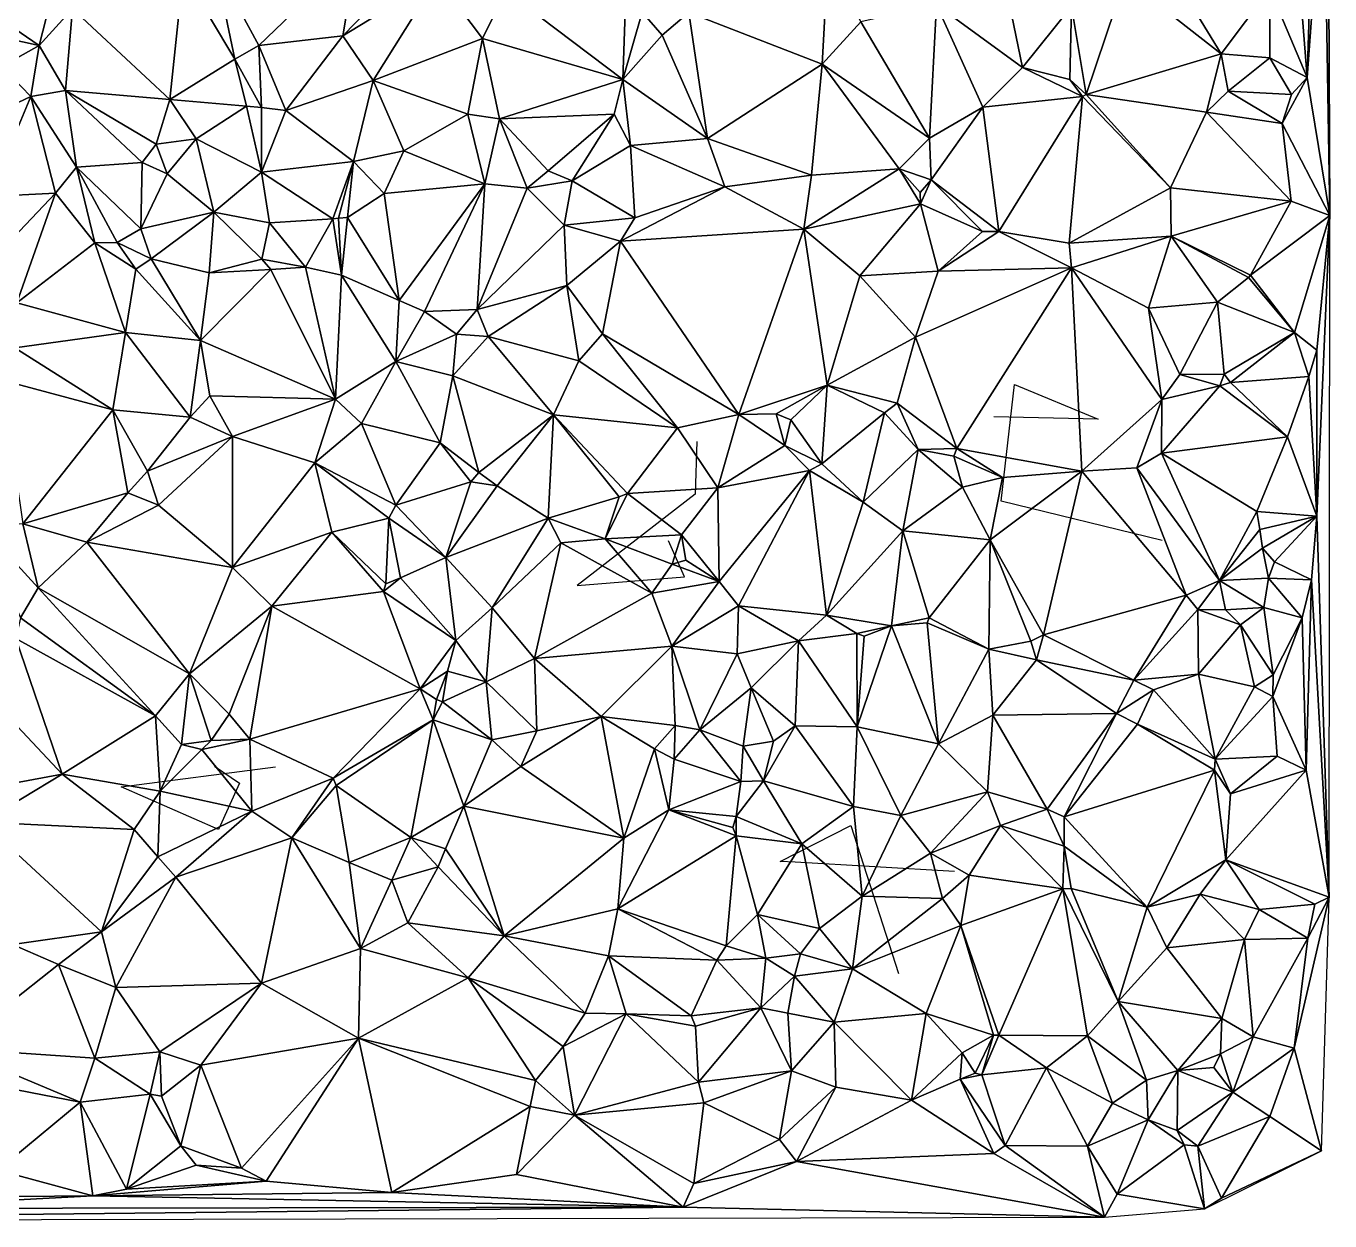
# Model space of a CAD drawing. Header units: metres. Extents: x -15.7 to 15.6, y -15 to 15.
# Drawn here: x 1.34 to 14.99, y -14.99 to -2.48 of the extents above; entities that cross this region are included whole.
import ezdxf

# ---------------------------------------------------------------- set-up
doc = ezdxf.new("R2010")
doc.units = ezdxf.units.M
doc.layers.add('CRACKS', color=1, linetype='Continuous')
doc.layers.add('STREET_MESH', color=7, linetype='Continuous')

msp = doc.modelspace()

# ---------------------------------------------------------------- linework, layer by layer
at = {"layer": 'CRACKS'}
for points in [[(13.235, -7.864, 0.1), (11.548, -7.452, 0.1), (11.687, -6.228, 0.1), (12.565, -6.593, 0.1), (11.472, -6.567, 0.1)], [(8.362, -6.827, 0.1), (8.343, -7.377, 0.1), (7.108, -8.333, 0.1), (8.23, -8.245, 0.1), (8.065, -7.866, 0.1)], [(3.31, -10.226, 0.1), (3.573, -10.404, 0.1), (3.353, -10.889, 0.1), (2.334, -10.442, 0.1), (3.949, -10.233, 0.1)], [(11.058, -11.328, 0.1), (9.391, -11.231, 0.1), (9.234, -11.224, 0.1), (9.974, -10.847, 0.1), (10.474, -12.398, 0.1)]]:
    msp.add_polyline3d(points, dxfattribs=at)
at = {"layer": 'STREET_MESH'}
for points in [[(14.922, 11.616), (14.949, 4.896), (14.991, -4.458)], [(14.949, 4.896), (14.926, -0.623), (14.991, -4.458)], [(14.926, -0.623), (14.753, -3.014), (14.991, -4.458)], [(14.926, -0.623), (14.815, -1.006), (14.753, -3.014)], [(14.815, -1.006), (14.653, -1.774), (14.753, -3.014)], [(4.805, -1.688), (3.317, -1.834), (3.775, -2.679)], [(4.652, -2.578), (4.805, -1.688), (3.775, -2.679)], [(4.805, -1.688), (4.652, -2.578), (5.433, -1.776)], [(9.736, -1.73), (8.277, -2.333), (9.673, -2.873)], [(9.736, -1.73), (9.673, -2.873), (10.078, -2.432)], [(13.851, -2.766), (13.212, -1.719), (12.847, -1.978)], [(14.363, -2.087), (13.212, -1.719), (13.851, -2.766)], [(14.653, -1.774), (14.363, -2.087), (14.753, -3.014)], [(3.522, -2.821), (3.317, -1.834), (2.981, -1.916)], [(3.317, -1.834), (3.522, -2.821), (3.775, -2.679)], [(5.433, -1.776), (4.652, -2.578), (5.641, -1.974)], [(10.87, -2.252), (11.772, -2.91), (11.546, -1.806)], [(11.772, -2.91), (12.286, -2.27), (11.546, -1.806)], [(0.827, -2.238), (1.474, -2.68), (1.666, -1.925)], [(1.474, -2.68), (1.823, -2.294), (1.666, -1.925)], [(1.823, -2.294), (2.842, -3.245), (2.981, -1.916)], [(2.842, -3.245), (3.522, -2.821), (2.981, -1.916)], [(4.652, -2.578), (4.972, -3.046), (5.641, -1.974)], [(4.972, -3.046), (6.115, -2.607), (5.641, -1.974)], [(6.115, -2.607), (6.362, -2.106), (5.641, -1.974)], [(12.286, -2.27), (12.439, -3.192), (12.847, -1.978)], [(12.439, -3.192), (13.851, -2.766), (12.847, -1.978)], [(6.115, -2.607), (7.585, -3.034), (6.362, -2.106)], [(6.362, -2.106), (7.585, -3.034), (7.617, -2.128)], [(7.585, -3.034), (7.787, -2.331), (7.617, -2.128)], [(14.361, -2.809), (14.363, -2.087), (13.851, -2.766)], [(14.363, -2.087), (14.361, -2.809), (14.753, -3.014)], [(0.827, -2.238), (0.74, -2.519), (1.474, -2.68)], [(1.823, -2.294), (1.474, -2.68), (1.751, -3.151)], [(2.842, -3.245), (1.823, -2.294), (1.751, -3.151)], [(10.797, -3.65), (10.87, -2.252), (10.078, -2.432)], [(11.356, -3.324), (10.87, -2.252), (10.797, -3.65)], [(10.87, -2.252), (11.356, -3.324), (11.772, -2.91)], [(12.268, -3.034), (12.286, -2.27), (11.772, -2.91)], [(12.268, -3.034), (12.439, -3.192), (12.286, -2.27)], [(7.787, -2.331), (7.585, -3.034), (7.998, -2.57)], [(8.277, -2.333), (7.787, -2.331), (7.998, -2.57)], [(8.471, -3.654), (8.277, -2.333), (7.998, -2.57)], [(8.277, -2.333), (8.471, -3.654), (9.673, -2.873)], [(9.673, -2.873), (10.797, -3.65), (10.078, -2.432)], [(0.74, -2.519), (1.084, -2.898), (1.474, -2.68)], [(4.652, -2.578), (3.775, -2.679), (4.057, -3.359)], [(4.972, -3.046), (4.652, -2.578), (4.057, -3.359)], [(7.585, -3.034), (8.471, -3.654), (7.998, -2.57)], [(1.084, -2.898), (1.388, -3.214), (1.474, -2.68)], [(1.474, -2.68), (1.388, -3.214), (1.751, -3.151)], [(3.522, -2.821), (3.803, -3.329), (3.775, -2.679)], [(3.775, -2.679), (3.803, -3.329), (4.057, -3.359)], [(5.964, -3.399), (6.115, -2.607), (4.972, -3.046)], [(6.115, -2.607), (5.964, -3.399), (6.294, -3.446)], [(7.585, -3.034), (6.115, -2.607), (6.294, -3.446)], [(3.645, -3.315), (3.522, -2.821), (2.842, -3.245)], [(3.645, -3.315), (3.803, -3.329), (3.522, -2.821)], [(13.851, -2.766), (12.439, -3.192), (13.697, -3.377)], [(13.924, -3.156), (13.851, -2.766), (13.697, -3.377)], [(13.924, -3.156), (14.361, -2.809), (13.851, -2.766)], [(13.924, -3.156), (14.587, -3.193), (14.361, -2.809)], [(14.361, -2.809), (14.587, -3.193), (14.753, -3.014)], [(1.388, -3.214), (1.084, -2.898), (0.704, -3.535)], [(8.471, -3.654), (9.56, -4.036), (9.673, -2.873)], [(9.56, -4.036), (10.48, -3.972), (9.673, -2.873)], [(10.48, -3.972), (10.797, -3.65), (9.673, -2.873)], [(11.772, -2.91), (11.356, -3.324), (12.399, -3.215)], [(12.268, -3.034), (11.772, -2.91), (12.399, -3.215)], [(4.766, -3.895), (4.972, -3.046), (4.057, -3.359)], [(4.972, -3.046), (4.766, -3.895), (5.293, -3.782)], [(5.964, -3.399), (4.972, -3.046), (5.293, -3.782)], [(7.585, -3.034), (6.294, -3.446), (7.494, -3.397)], [(7.665, -3.728), (7.585, -3.034), (7.494, -3.397)], [(7.585, -3.034), (7.665, -3.728), (8.471, -3.654)], [(12.439, -3.192), (12.268, -3.034), (12.399, -3.215)], [(14.753, -3.014), (14.489, -3.495), (14.991, -4.458)], [(14.587, -3.193), (14.489, -3.495), (14.753, -3.014)], [(1.388, -3.214), (0.704, -3.535), (0.947, -4.26)], [(1.646, -4.227), (1.388, -3.214), (0.947, -4.26)], [(1.388, -3.214), (1.865, -3.952), (1.751, -3.151)], [(1.388, -3.214), (1.646, -4.227), (1.865, -3.952)], [(1.865, -3.952), (2.552, -3.904), (1.751, -3.151)], [(2.699, -3.713), (2.842, -3.245), (1.751, -3.151)], [(2.552, -3.904), (2.699, -3.713), (1.751, -3.151)], [(2.699, -3.713), (3.117, -3.657), (2.842, -3.245)], [(3.117, -3.657), (3.645, -3.315), (2.842, -3.245)], [(11.356, -3.324), (11.523, -4.627), (12.399, -3.215)], [(11.523, -4.627), (12.26, -4.749), (12.399, -3.215)], [(12.26, -4.749), (13.32, -4.168), (12.399, -3.215)], [(13.32, -4.168), (12.439, -3.192), (12.399, -3.215)], [(12.439, -3.192), (13.32, -4.168), (13.697, -3.377)], [(14.489, -3.495), (13.924, -3.156), (13.697, -3.377)], [(14.587, -3.193), (13.924, -3.156), (14.489, -3.495)], [(3.801, -4.005), (3.645, -3.315), (3.117, -3.657)], [(3.803, -3.329), (3.645, -3.315), (3.801, -4.005)], [(3.803, -3.329), (3.801, -4.005), (4.057, -3.359)], [(3.801, -4.005), (4.766, -3.895), (4.057, -3.359)], [(6.142, -4.128), (5.964, -3.399), (5.293, -3.782)], [(6.294, -3.446), (5.964, -3.399), (6.142, -4.128)], [(6.294, -3.446), (6.805, -3.99), (7.494, -3.397)], [(6.805, -3.99), (7.056, -4.098), (7.494, -3.397)], [(7.056, -4.098), (7.665, -3.728), (7.494, -3.397)], [(10.814, -4.085), (11.356, -3.324), (10.797, -3.65)], [(11.356, -3.324), (10.814, -4.085), (11.523, -4.627)], [(13.697, -3.377), (13.32, -4.168), (14.585, -4.31)], [(14.489, -3.495), (13.697, -3.377), (14.585, -4.31)], [(6.294, -3.446), (6.142, -4.128), (6.584, -4.172)], [(6.805, -3.99), (6.294, -3.446), (6.584, -4.172)], [(14.489, -3.495), (14.585, -4.31), (14.991, -4.458)], [(3.117, -3.657), (2.699, -3.713), (2.813, -4.022)], [(3.303, -4.424), (3.117, -3.657), (2.813, -4.022)], [(3.801, -4.005), (3.117, -3.657), (3.303, -4.424)], [(8.471, -3.654), (7.665, -3.728), (8.654, -4.158)], [(9.56, -4.036), (8.471, -3.654), (8.654, -4.158)], [(10.48, -3.972), (10.814, -4.085), (10.797, -3.65)], [(2.699, -3.713), (2.552, -3.904), (2.813, -4.022)], [(4.766, -3.895), (5.086, -4.228), (5.293, -3.782)], [(5.086, -4.228), (6.142, -4.128), (5.293, -3.782)], [(7.711, -4.484), (7.665, -3.728), (7.056, -4.098)], [(7.665, -3.728), (7.711, -4.484), (8.654, -4.158)], [(1.646, -4.227), (2.055, -4.745), (1.865, -3.952)], [(2.552, -3.904), (1.865, -3.952), (2.538, -4.6)], [(1.865, -3.952), (2.291, -4.742), (2.538, -4.6)], [(2.055, -4.745), (2.291, -4.742), (1.865, -3.952)], [(2.813, -4.022), (2.552, -3.904), (2.538, -4.6)], [(3.801, -4.005), (4.548, -4.495), (4.766, -3.895)], [(4.548, -4.495), (4.608, -4.486), (4.766, -3.895)], [(4.608, -4.486), (4.702, -4.482), (4.766, -3.895)], [(4.766, -3.895), (4.702, -4.482), (5.086, -4.228)], [(3.303, -4.424), (2.813, -4.022), (2.538, -4.6)], [(3.801, -4.005), (3.303, -4.424), (3.884, -4.535)], [(4.548, -4.495), (3.801, -4.005), (3.884, -4.535)], [(7.056, -4.098), (6.805, -3.99), (6.584, -4.172)], [(9.483, -4.602), (9.56, -4.036), (8.654, -4.158)], [(9.483, -4.602), (10.48, -3.972), (9.56, -4.036)], [(9.483, -4.602), (10.704, -4.338), (10.48, -3.972)], [(10.704, -4.338), (10.701, -4.22), (10.48, -3.972)], [(10.701, -4.22), (10.814, -4.085), (10.48, -3.972)], [(10.814, -4.085), (10.701, -4.22), (10.704, -4.338)], [(11.352, -4.626), (10.814, -4.085), (10.704, -4.338)], [(10.814, -4.085), (11.352, -4.626), (11.523, -4.627)], [(0.824, -5.089), (1.646, -4.227), (0.947, -4.26)], [(0.824, -5.089), (1.24, -5.373), (1.646, -4.227)], [(1.646, -4.227), (1.24, -5.373), (2.055, -4.745)], [(4.702, -4.482), (5.243, -5.348), (5.086, -4.228)], [(5.243, -5.348), (6.142, -4.128), (5.086, -4.228)], [(6.142, -4.128), (5.243, -5.348), (5.509, -5.465)], [(6.06, -5.443), (6.142, -4.128), (5.509, -5.465)], [(6.142, -4.128), (6.06, -5.443), (6.584, -4.172)], [(6.06, -5.443), (6.971, -4.562), (6.584, -4.172)], [(6.971, -4.562), (7.056, -4.098), (6.584, -4.172)], [(6.971, -4.562), (7.711, -4.484), (7.056, -4.098)], [(7.562, -4.73), (9.483, -4.602), (8.654, -4.158)], [(7.711, -4.484), (7.562, -4.73), (8.654, -4.158)], [(13.32, -4.168), (12.26, -4.749), (13.328, -4.675)], [(14.585, -4.31), (13.32, -4.168), (13.328, -4.675)], [(10.704, -4.338), (9.483, -4.602), (10.069, -5.09)], [(10.704, -4.338), (10.069, -5.09), (10.889, -5.041)], [(11.352, -4.626), (10.704, -4.338), (10.889, -5.041)], [(14.159, -5.085), (14.585, -4.31), (13.328, -4.675)], [(14.585, -4.31), (14.159, -5.085), (14.991, -4.458)], [(2.645, -4.913), (3.303, -4.424), (2.538, -4.6)], [(3.303, -4.424), (2.645, -4.913), (3.254, -5.061)], [(3.805, -4.917), (3.303, -4.424), (3.254, -5.061)], [(3.303, -4.424), (3.805, -4.917), (3.884, -4.535)], [(4.264, -5.002), (4.548, -4.495), (3.884, -4.535)], [(4.64, -5.083), (4.548, -4.495), (4.264, -5.002)], [(4.608, -4.486), (4.548, -4.495), (4.64, -5.083)], [(4.702, -4.482), (4.608, -4.486), (4.64, -5.083)], [(5.243, -5.348), (4.702, -4.482), (4.64, -5.083)], [(7.711, -4.484), (6.971, -4.562), (7.562, -4.73)], [(14.159, -5.085), (14.62, -5.686), (14.991, -4.458)], [(14.62, -5.686), (14.853, -5.869), (14.991, -4.458)], [(14.853, -7.607), (14.983, -11.597), (14.991, -4.458)], [(14.853, -5.869), (14.853, -7.607), (14.991, -4.458)], [(2.291, -4.742), (2.645, -4.913), (2.538, -4.6)], [(3.805, -4.917), (4.264, -5.002), (3.884, -4.535)], [(6.971, -4.562), (6.06, -5.443), (6.999, -5.192)], [(6.971, -4.562), (6.999, -5.192), (7.562, -4.73)], [(7.562, -4.73), (8.8, -6.543), (9.483, -4.602)], [(8.8, -6.543), (9.727, -6.235), (9.483, -4.602)], [(9.483, -4.602), (9.727, -6.235), (10.069, -5.09)], [(11.523, -4.627), (11.352, -4.626), (10.889, -5.041)], [(12.284, -5.007), (11.523, -4.627), (10.889, -5.041)], [(11.523, -4.627), (12.284, -5.007), (12.26, -4.749)], [(1.24, -5.373), (2.377, -5.684), (2.055, -4.745)], [(2.291, -4.742), (2.055, -4.745), (2.485, -5.023)], [(2.055, -4.745), (2.377, -5.684), (2.485, -5.023)], [(2.645, -4.913), (2.291, -4.742), (2.485, -5.023)], [(7.562, -4.73), (6.999, -5.192), (7.372, -5.7)], [(8.8, -6.543), (7.562, -4.73), (7.372, -5.7)], [(12.26, -4.749), (12.284, -5.007), (13.328, -4.675)], [(12.284, -5.007), (13.092, -5.431), (13.328, -4.675)], [(13.328, -4.675), (13.092, -5.431), (13.812, -5.368)], [(14.137, -5.11), (13.328, -4.675), (13.812, -5.368)], [(14.137, -5.11), (14.159, -5.085), (13.328, -4.675)], [(3.162, -5.768), (2.645, -4.913), (2.485, -5.023)], [(3.254, -5.061), (2.645, -4.913), (3.162, -5.768)], [(2.377, -5.684), (3.162, -5.768), (2.485, -5.023)], [(3.898, -5.026), (3.254, -5.061), (3.162, -5.768)], [(4.578, -6.382), (3.898, -5.026), (3.162, -5.768)], [(3.898, -5.026), (3.805, -4.917), (3.254, -5.061)], [(3.805, -4.917), (3.898, -5.026), (4.264, -5.002)], [(3.898, -5.026), (4.578, -6.382), (4.264, -5.002)], [(4.578, -6.382), (4.64, -5.083), (4.264, -5.002)], [(10.069, -5.09), (10.649, -5.735), (10.889, -5.041)], [(11.084, -6.9), (12.284, -5.007), (10.649, -5.735)], [(10.649, -5.735), (12.284, -5.007), (10.889, -5.041)], [(12.284, -5.007), (11.084, -6.9), (12.394, -7.138)], [(13.232, -6.388), (12.284, -5.007), (12.394, -7.138)], [(12.284, -5.007), (13.232, -6.388), (13.092, -5.431)], [(4.64, -5.083), (4.578, -6.382), (5.209, -5.989)], [(5.243, -5.348), (4.64, -5.083), (5.209, -5.989)], [(10.069, -5.09), (9.727, -6.235), (10.649, -5.735)], [(14.62, -5.686), (14.137, -5.11), (13.812, -5.368)], [(14.137, -5.11), (14.62, -5.686), (14.159, -5.085)], [(6.06, -5.443), (6.176, -5.728), (6.999, -5.192)], [(6.176, -5.728), (7.126, -5.981), (6.999, -5.192)], [(6.999, -5.192), (7.126, -5.981), (7.372, -5.7)], [(1.24, -5.373), (1.22, -5.846), (2.377, -5.684)], [(5.243, -5.348), (5.209, -5.989), (5.509, -5.465)], [(5.845, -5.703), (6.06, -5.443), (5.509, -5.465)], [(6.06, -5.443), (5.845, -5.703), (6.176, -5.728)], [(13.092, -5.431), (13.419, -6.126), (13.812, -5.368)], [(13.232, -6.388), (13.419, -6.126), (13.092, -5.431)], [(13.419, -6.126), (13.884, -6.122), (13.812, -5.368)], [(13.884, -6.122), (14.62, -5.686), (13.812, -5.368)], [(5.209, -5.989), (5.845, -5.703), (5.509, -5.465)], [(2.377, -5.684), (1.22, -5.846), (2.246, -6.493)], [(3.054, -6.572), (2.377, -5.684), (2.246, -6.493)], [(2.377, -5.684), (3.054, -6.572), (3.162, -5.768)], [(5.807, -6.137), (5.845, -5.703), (5.209, -5.989)], [(6.176, -5.728), (5.845, -5.703), (5.807, -6.137)], [(6.176, -5.728), (5.807, -6.137), (6.859, -6.548)], [(7.126, -5.981), (6.176, -5.728), (6.859, -6.548)], [(7.126, -5.981), (8.16, -6.684), (7.372, -5.7)], [(8.16, -6.684), (8.8, -6.543), (7.372, -5.7)], [(9.727, -6.235), (10.458, -6.425), (10.649, -5.735)], [(10.458, -6.425), (11.084, -6.9), (10.649, -5.735)], [(13.884, -6.122), (13.95, -6.21), (14.62, -5.686)], [(13.95, -6.21), (14.769, -6.144), (14.62, -5.686)], [(14.62, -5.686), (14.769, -6.144), (14.853, -5.869)], [(1.22, -5.846), (1.085, -6.185), (2.246, -6.493)], [(3.054, -6.572), (3.26, -6.349), (3.162, -5.768)], [(3.26, -6.349), (4.578, -6.382), (3.162, -5.768)], [(14.853, -5.869), (14.769, -6.144), (14.853, -7.607)], [(5.209, -5.989), (4.578, -6.382), (4.85, -6.639)], [(5.674, -6.841), (5.209, -5.989), (4.85, -6.639)], [(5.807, -6.137), (5.209, -5.989), (5.674, -6.841)], [(8.16, -6.684), (7.126, -5.981), (6.859, -6.548)], [(6.078, -7.152), (5.807, -6.137), (5.674, -6.841)], [(5.807, -6.137), (6.078, -7.152), (6.859, -6.548)], [(13.419, -6.126), (13.232, -6.388), (13.839, -6.242)], [(13.419, -6.126), (13.839, -6.242), (13.884, -6.122)], [(13.839, -6.242), (13.95, -6.21), (13.884, -6.122)], [(14.769, -6.144), (13.95, -6.21), (14.546, -6.776)], [(14.769, -6.144), (14.546, -6.776), (14.853, -7.607)], [(1.085, -6.185), (1.303, -7.689), (2.246, -6.493)], [(8.8, -6.543), (9.19, -6.535), (9.727, -6.235)], [(9.19, -6.535), (9.346, -6.601), (9.727, -6.235)], [(9.727, -6.235), (9.346, -6.601), (9.669, -7.059)], [(10.325, -6.526), (9.727, -6.235), (9.669, -7.059)], [(10.325, -6.526), (10.458, -6.425), (9.727, -6.235)], [(13.839, -6.242), (13.226, -6.949), (14.546, -6.776)], [(13.839, -6.242), (13.232, -6.388), (13.226, -6.949)], [(13.95, -6.21), (13.839, -6.242), (14.546, -6.776)], [(3.26, -6.349), (3.054, -6.572), (3.499, -6.773)], [(4.578, -6.382), (3.26, -6.349), (3.499, -6.773)], [(4.36, -7.05), (4.578, -6.382), (3.499, -6.773)], [(4.578, -6.382), (4.36, -7.05), (4.85, -6.639)], [(13.232, -6.388), (12.394, -7.138), (12.97, -7.102)], [(13.226, -6.949), (13.232, -6.388), (12.97, -7.102)], [(1.303, -7.689), (2.402, -7.364), (2.246, -6.493)], [(2.607, -7.136), (3.054, -6.572), (2.246, -6.493)], [(2.402, -7.364), (2.607, -7.136), (2.246, -6.493)], [(6.859, -6.548), (6.078, -7.152), (6.269, -7.291)], [(6.804, -7.63), (6.859, -6.548), (6.269, -7.291)], [(6.804, -7.63), (7.549, -7.404), (6.859, -6.548)], [(7.636, -7.371), (8.16, -6.684), (6.859, -6.548)], [(7.549, -7.404), (7.636, -7.371), (6.859, -6.548)], [(8.16, -6.684), (8.58, -7.31), (8.8, -6.543)], [(8.58, -7.31), (9.281, -6.869), (8.8, -6.543)], [(9.281, -6.869), (9.19, -6.535), (8.8, -6.543)], [(9.19, -6.535), (9.281, -6.869), (9.346, -6.601)], [(10.103, -7.46), (10.325, -6.526), (9.669, -7.059)], [(10.325, -6.526), (10.103, -7.46), (10.679, -6.909)], [(10.458, -6.425), (10.325, -6.526), (10.679, -6.909)], [(11.084, -6.9), (10.458, -6.425), (10.679, -6.909)], [(3.054, -6.572), (2.607, -7.136), (3.499, -6.773)], [(4.36, -7.05), (5.208, -7.494), (4.85, -6.639)], [(5.208, -7.494), (5.674, -6.841), (4.85, -6.639)], [(7.636, -7.371), (8.58, -7.31), (8.16, -6.684)], [(9.346, -6.601), (9.281, -6.869), (9.669, -7.059)], [(2.607, -7.136), (2.724, -7.492), (3.499, -6.773)], [(2.724, -7.492), (3.498, -8.145), (3.499, -6.773)], [(3.498, -8.145), (4.36, -7.05), (3.499, -6.773)], [(14.546, -6.776), (13.226, -6.949), (14.226, -7.56)], [(14.546, -6.776), (14.226, -7.56), (14.853, -7.607)], [(5.993, -7.247), (5.674, -6.841), (5.208, -7.494)], [(5.993, -7.247), (6.078, -7.152), (5.674, -6.841)], [(9.281, -6.869), (8.58, -7.31), (9.541, -7.131)], [(9.281, -6.869), (9.541, -7.131), (9.669, -7.059)], [(10.103, -7.46), (10.517, -7.76), (10.679, -6.909)], [(10.517, -7.76), (11.143, -7.304), (10.679, -6.909)], [(11.052, -6.981), (11.084, -6.9), (10.679, -6.909)], [(11.143, -7.304), (11.052, -6.981), (10.679, -6.909)], [(11.084, -6.9), (11.052, -6.981), (11.563, -7.202)], [(12.394, -7.138), (11.084, -6.9), (11.563, -7.202)], [(13.226, -6.949), (12.97, -7.102), (13.834, -8.283)], [(14.226, -7.56), (13.226, -6.949), (13.834, -8.283)], [(4.36, -7.05), (3.498, -8.145), (4.538, -7.776)], [(4.36, -7.05), (5.135, -7.628), (5.208, -7.494)], [(4.36, -7.05), (4.538, -7.776), (5.135, -7.628)], [(9.541, -7.131), (10.103, -7.46), (9.669, -7.059)], [(11.052, -6.981), (11.143, -7.304), (11.563, -7.202)], [(2.402, -7.364), (2.724, -7.492), (2.607, -7.136)], [(6.078, -7.152), (5.993, -7.247), (6.269, -7.291)], [(9.541, -7.131), (8.58, -7.31), (8.595, -8.291)], [(8.797, -8.546), (9.541, -7.131), (8.595, -8.291)], [(8.797, -8.546), (9.717, -8.644), (9.541, -7.131)], [(9.717, -8.644), (10.103, -7.46), (9.541, -7.131)], [(11.143, -7.304), (11.431, -7.855), (11.563, -7.202)], [(12.394, -7.138), (11.431, -7.855), (11.991, -8.852)], [(11.431, -7.855), (12.394, -7.138), (11.563, -7.202)], [(12.394, -7.138), (11.991, -8.852), (13.485, -8.435)], [(12.97, -7.102), (12.394, -7.138), (13.485, -8.435)], [(13.834, -8.283), (12.97, -7.102), (13.485, -8.435)], [(2.402, -7.364), (1.303, -7.689), (1.972, -7.882)], [(2.724, -7.492), (2.402, -7.364), (1.972, -7.882)], [(5.731, -8.042), (5.993, -7.247), (5.208, -7.494)], [(5.993, -7.247), (5.731, -8.042), (6.269, -7.291)], [(5.731, -8.042), (6.804, -7.63), (6.269, -7.291)], [(8.199, -7.805), (7.636, -7.371), (7.402, -7.847)], [(7.636, -7.371), (7.549, -7.404), (7.402, -7.847)], [(7.636, -7.371), (8.199, -7.805), (8.58, -7.31)], [(8.58, -7.31), (8.199, -7.805), (8.595, -8.291)], [(11.143, -7.304), (10.517, -7.76), (11.431, -7.855)], [(2.724, -7.492), (1.972, -7.882), (3.498, -8.145)], [(5.135, -7.628), (5.731, -8.042), (5.208, -7.494)], [(7.549, -7.404), (6.804, -7.63), (7.402, -7.847)], [(9.717, -8.644), (10.517, -7.76), (10.103, -7.46)], [(4.538, -7.776), (5.105, -8.317), (5.135, -7.628)], [(5.135, -7.628), (5.105, -8.317), (5.258, -8.254)], [(5.731, -8.042), (5.135, -7.628), (5.258, -8.254)], [(5.731, -8.042), (6.219, -8.568), (6.804, -7.63)], [(6.804, -7.63), (6.219, -8.568), (6.938, -7.886)], [(6.804, -7.63), (6.938, -7.886), (7.402, -7.847)], [(14.258, -7.748), (14.226, -7.56), (13.834, -8.283)], [(14.226, -7.56), (14.258, -7.748), (14.853, -7.607)], [(14.258, -7.748), (14.286, -7.942), (14.853, -7.607)], [(14.286, -7.942), (14.409, -8.087), (14.853, -7.607)], [(14.409, -8.087), (14.797, -8.276), (14.853, -7.607)], [(14.797, -8.276), (14.983, -11.597), (14.853, -7.607)], [(1.462, -8.357), (1.303, -7.689), (0.882, -7.727)], [(1.277, -8.672), (1.462, -8.357), (0.882, -7.727)], [(1.303, -7.689), (1.462, -8.357), (1.972, -7.882)], [(4.538, -7.776), (3.498, -8.145), (3.91, -8.551)], [(5.079, -8.396), (4.538, -7.776), (3.91, -8.551)], [(5.079, -8.396), (5.105, -8.317), (4.538, -7.776)], [(10.517, -7.76), (9.717, -8.644), (10.401, -8.755)], [(10.794, -8.674), (10.517, -7.76), (10.401, -8.755)], [(10.517, -7.76), (10.794, -8.674), (11.431, -7.855)], [(14.258, -7.748), (13.834, -8.283), (14.286, -7.942)], [(1.462, -8.357), (3.048, -9.259), (1.972, -7.882)], [(1.972, -7.882), (3.048, -9.259), (3.498, -8.145)], [(6.219, -8.568), (6.661, -9.099), (6.938, -7.886)], [(6.661, -9.099), (7.888, -8.414), (6.938, -7.886)], [(6.938, -7.886), (7.888, -8.414), (7.402, -7.847)], [(8.101, -8.112), (8.199, -7.805), (7.402, -7.847)], [(7.888, -8.414), (8.101, -8.112), (7.402, -7.847)], [(8.101, -8.112), (8.247, -8.068), (8.199, -7.805)], [(8.199, -7.805), (8.247, -8.068), (8.595, -8.291)], [(11.431, -7.855), (10.794, -8.674), (11.417, -9.002)], [(11.431, -7.855), (11.417, -9.002), (11.857, -8.918)], [(11.991, -8.852), (11.431, -7.855), (11.857, -8.918)], [(5.836, -8.909), (5.731, -8.042), (5.258, -8.254)], [(5.836, -8.909), (6.219, -8.568), (5.731, -8.042)], [(13.834, -8.283), (14.346, -8.256), (14.286, -7.942)], [(14.346, -8.256), (14.409, -8.087), (14.286, -7.942)], [(3.498, -8.145), (3.048, -9.259), (3.91, -8.551)], [(8.101, -8.112), (7.888, -8.414), (8.595, -8.291)], [(8.247, -8.068), (8.101, -8.112), (8.595, -8.291)], [(14.409, -8.087), (14.346, -8.256), (14.797, -8.276)], [(5.105, -8.317), (5.079, -8.396), (5.258, -8.254)], [(5.079, -8.396), (5.836, -8.909), (5.258, -8.254)], [(7.888, -8.414), (8.1, -8.969), (8.595, -8.291)], [(8.1, -8.969), (8.797, -8.546), (8.595, -8.291)], [(13.609, -8.585), (13.834, -8.283), (13.485, -8.435)], [(13.609, -8.585), (13.898, -8.588), (13.834, -8.283)], [(14.298, -8.564), (14.346, -8.256), (13.834, -8.283)], [(13.898, -8.588), (14.298, -8.564), (13.834, -8.283)], [(14.346, -8.256), (14.298, -8.564), (14.701, -8.674)], [(14.797, -8.276), (14.346, -8.256), (14.701, -8.674)], [(14.743, -10.267), (14.797, -8.276), (14.701, -8.674)], [(14.797, -8.276), (14.743, -10.267), (14.983, -11.597)], [(1.462, -8.357), (1.277, -8.672), (2.691, -9.698)], [(3.048, -9.259), (1.462, -8.357), (2.691, -9.698)], [(5.462, -9.418), (5.079, -8.396), (3.91, -8.551)], [(5.836, -8.909), (5.079, -8.396), (5.462, -9.418)], [(7.888, -8.414), (6.661, -9.099), (8.1, -8.969)], [(11.991, -8.852), (12.936, -9.324), (13.485, -8.435)], [(12.936, -9.324), (13.609, -8.585), (13.485, -8.435)], [(3.048, -9.259), (3.464, -9.682), (3.91, -8.551)], [(3.464, -9.682), (3.678, -9.942), (3.91, -8.551)], [(3.678, -9.942), (5.462, -9.418), (3.91, -8.551)], [(6.219, -8.568), (5.836, -8.909), (6.156, -9.343)], [(6.661, -9.099), (6.219, -8.568), (6.156, -9.343)], [(8.784, -9.049), (8.797, -8.546), (8.1, -8.969)], [(8.797, -8.546), (8.784, -9.049), (9.427, -8.913)], [(9.717, -8.644), (8.797, -8.546), (9.427, -8.913)], [(13.609, -8.585), (12.936, -9.324), (13.615, -9.264)], [(14.054, -8.747), (13.609, -8.585), (13.615, -9.264)], [(13.898, -8.588), (13.609, -8.585), (14.054, -8.747)], [(14.298, -8.564), (13.898, -8.588), (14.054, -8.747)], [(14.298, -8.564), (14.054, -8.747), (14.395, -9.269)], [(14.298, -8.564), (14.395, -9.269), (14.701, -8.674)], [(1.277, -8.672), (1.228, -8.89), (2.691, -9.698)], [(10.038, -8.836), (9.717, -8.644), (9.427, -8.913)], [(9.717, -8.644), (10.038, -8.836), (10.401, -8.755)], [(10.774, -8.725), (10.794, -8.674), (10.401, -8.755)], [(10.892, -9.994), (10.774, -8.725), (10.401, -8.755)], [(10.794, -8.674), (10.774, -8.725), (11.417, -9.002)], [(10.774, -8.725), (10.892, -9.994), (11.417, -9.002)], [(14.391, -9.495), (14.743, -10.267), (14.701, -8.674)], [(14.395, -9.269), (14.391, -9.495), (14.701, -8.674)], [(10.04, -9.816), (10.038, -8.836), (9.427, -8.913)], [(10.038, -8.836), (10.114, -8.865), (10.401, -8.755)], [(10.114, -8.865), (10.038, -8.836), (10.04, -9.816)], [(10.04, -9.816), (10.892, -9.994), (10.401, -8.755)], [(10.114, -8.865), (10.04, -9.816), (10.401, -8.755)], [(11.918, -9.114), (11.991, -8.852), (11.857, -8.918)], [(11.918, -9.114), (12.936, -9.324), (11.991, -8.852)], [(14.199, -9.394), (14.054, -8.747), (13.615, -9.264)], [(14.054, -8.747), (14.199, -9.394), (14.395, -9.269)], [(1.228, -8.89), (0.565, -9.088), (1.713, -10.309)], [(1.228, -8.89), (1.713, -10.309), (2.691, -9.698)], [(5.749, -9.23), (5.836, -8.909), (5.462, -9.418)], [(5.836, -8.909), (5.749, -9.23), (6.156, -9.343)], [(6.661, -9.099), (7.36, -9.706), (8.1, -8.969)], [(8.1, -8.969), (7.36, -9.706), (8.134, -9.801)], [(8.393, -9.844), (8.1, -8.969), (8.134, -9.801)], [(8.393, -9.844), (8.784, -9.049), (8.1, -8.969)], [(8.784, -9.049), (8.928, -9.405), (9.427, -8.913)], [(8.928, -9.405), (9.391, -9.804), (9.427, -8.913)], [(9.391, -9.804), (10.04, -9.816), (9.427, -8.913)], [(11.417, -9.002), (10.892, -9.994), (11.46, -9.693)], [(11.417, -9.002), (11.918, -9.114), (11.857, -8.918)], [(11.918, -9.114), (11.417, -9.002), (11.46, -9.693)], [(1.713, -10.309), (0.565, -9.088), (0.753, -10.489)], [(6.661, -9.099), (6.156, -9.343), (6.685, -9.857)], [(7.36, -9.706), (6.661, -9.099), (6.685, -9.857)], [(8.784, -9.049), (8.393, -9.844), (8.928, -9.405)], [(12.755, -9.673), (11.918, -9.114), (11.46, -9.693)], [(11.918, -9.114), (12.755, -9.673), (12.936, -9.324)], [(2.963, -9.999), (3.048, -9.259), (2.691, -9.698)], [(2.963, -9.999), (3.276, -9.958), (3.048, -9.259)], [(3.048, -9.259), (3.276, -9.958), (3.464, -9.682)], [(5.633, -9.529), (5.749, -9.23), (5.462, -9.418)], [(5.633, -9.529), (5.696, -9.551), (5.749, -9.23)], [(5.749, -9.23), (5.696, -9.551), (6.156, -9.343)], [(12.936, -9.324), (13.142, -9.426), (13.615, -9.264)], [(13.142, -9.426), (13.79, -10.152), (13.615, -9.264)], [(13.79, -10.152), (14.199, -9.394), (13.615, -9.264)], [(14.395, -9.269), (14.199, -9.394), (14.391, -9.495)], [(3.678, -9.942), (4.551, -10.353), (5.462, -9.418)], [(4.551, -10.353), (5.6, -9.74), (5.462, -9.418)], [(5.6, -9.74), (5.633, -9.529), (5.462, -9.418)], [(5.696, -9.551), (6.215, -9.951), (6.156, -9.343)], [(6.156, -9.343), (6.215, -9.951), (6.685, -9.857)], [(8.393, -9.844), (8.846, -10.018), (8.928, -9.405)], [(8.846, -10.018), (9.162, -9.963), (8.928, -9.405)], [(9.162, -9.963), (9.391, -9.804), (8.928, -9.405)], [(12.755, -9.673), (13.142, -9.426), (12.936, -9.324)], [(14.199, -9.394), (13.79, -10.152), (14.391, -9.495)], [(5.696, -9.551), (5.633, -9.529), (5.6, -9.74)], [(5.696, -9.551), (5.6, -9.74), (6.215, -9.951)], [(13.142, -9.426), (12.755, -9.673), (12.974, -9.785)], [(13.142, -9.426), (12.974, -9.785), (13.79, -10.152)], [(13.79, -10.152), (14.438, -10.121), (14.391, -9.495)], [(14.438, -10.121), (14.743, -10.267), (14.391, -9.495)], [(3.276, -9.958), (3.678, -9.942), (3.464, -9.682)], [(10.892, -9.994), (11.403, -10.494), (11.46, -9.693)], [(11.46, -9.693), (11.403, -10.494), (12.028, -10.677)], [(12.755, -9.673), (11.46, -9.693), (12.028, -10.677)], [(12.209, -10.757), (12.755, -9.673), (12.028, -10.677)], [(12.974, -9.785), (12.755, -9.673), (12.209, -10.757)], [(1.713, -10.309), (2.739, -10.488), (2.691, -9.698)], [(2.739, -10.488), (2.963, -9.999), (2.691, -9.698)], [(4.584, -10.43), (5.6, -9.74), (4.551, -10.353)], [(5.6, -9.74), (4.584, -10.43), (5.365, -10.972)], [(5.921, -10.645), (5.6, -9.74), (5.365, -10.972)], [(6.215, -9.951), (5.6, -9.74), (5.921, -10.645)], [(6.517, -10.23), (7.36, -9.706), (6.685, -9.857)], [(7.596, -10.98), (7.36, -9.706), (6.517, -10.23)], [(7.916, -10.044), (7.36, -9.706), (7.596, -10.98)], [(7.36, -9.706), (7.916, -10.044), (8.134, -9.801)], [(7.916, -10.044), (8.125, -10.154), (8.134, -9.801)], [(8.125, -10.154), (8.393, -9.844), (8.134, -9.801)], [(9.391, -9.804), (9.162, -9.963), (9.059, -10.381)], [(10.003, -10.648), (9.391, -9.804), (9.059, -10.381)], [(9.391, -9.804), (10.003, -10.648), (10.04, -9.816)], [(10.003, -10.648), (10.496, -10.744), (10.04, -9.816)], [(10.496, -10.744), (10.892, -9.994), (10.04, -9.816)], [(12.974, -9.785), (12.209, -10.757), (13.783, -10.269)], [(13.79, -10.152), (12.974, -9.785), (13.783, -10.269)], [(3.276, -9.958), (2.963, -9.999), (3.176, -10.052)], [(3.678, -9.942), (3.176, -10.052), (3.701, -10.699)], [(3.276, -9.958), (3.176, -10.052), (3.678, -9.942)], [(4.551, -10.353), (3.678, -9.942), (3.701, -10.699)], [(6.215, -9.951), (5.921, -10.645), (6.517, -10.23)], [(6.215, -9.951), (6.517, -10.23), (6.685, -9.857)], [(8.393, -9.844), (8.125, -10.154), (8.822, -10.386)], [(8.846, -10.018), (8.393, -9.844), (8.822, -10.386)], [(9.162, -9.963), (8.846, -10.018), (9.059, -10.381)], [(3.176, -10.052), (2.963, -9.999), (2.739, -10.488)], [(3.176, -10.052), (2.739, -10.488), (3.701, -10.699)], [(8.067, -10.684), (7.916, -10.044), (7.596, -10.98)], [(7.916, -10.044), (8.067, -10.684), (8.125, -10.154)], [(8.846, -10.018), (8.822, -10.386), (9.059, -10.381)], [(10.892, -9.994), (10.496, -10.744), (11.403, -10.494)], [(5.921, -10.645), (7.596, -10.98), (6.517, -10.23)], [(8.125, -10.154), (8.067, -10.684), (8.822, -10.386)], [(13.948, -10.517), (13.79, -10.152), (13.783, -10.269)], [(13.948, -10.517), (14.438, -10.121), (13.79, -10.152)], [(14.438, -10.121), (13.948, -10.517), (14.743, -10.267)], [(0.879, -10.813), (1.713, -10.309), (0.753, -10.489)], [(1.713, -10.309), (0.879, -10.813), (2.468, -10.889)], [(2.739, -10.488), (1.713, -10.309), (2.468, -10.889)], [(4.551, -10.353), (3.701, -10.699), (4.12, -10.975)], [(4.584, -10.43), (4.551, -10.353), (4.12, -10.975)], [(12.209, -10.757), (13.075, -11.704), (13.783, -10.269)], [(13.075, -11.704), (13.901, -11.206), (13.783, -10.269)], [(13.901, -11.206), (13.948, -10.517), (13.783, -10.269)], [(14.743, -10.267), (13.901, -11.206), (14.983, -11.597)], [(14.743, -10.267), (13.948, -10.517), (13.901, -11.206)], [(2.717, -11.175), (2.739, -10.488), (2.468, -10.889)], [(2.739, -10.488), (2.717, -11.175), (3.701, -10.699)], [(4.584, -10.43), (4.12, -10.975), (4.719, -11.235)], [(5.365, -10.972), (4.584, -10.43), (4.719, -11.235)], [(8.822, -10.386), (8.067, -10.684), (8.772, -10.752)], [(8.822, -10.386), (8.772, -10.752), (9.059, -10.381)], [(8.772, -10.752), (9.46, -11.041), (9.059, -10.381)], [(9.46, -11.041), (10.003, -10.648), (9.059, -10.381)], [(11.403, -10.494), (10.496, -10.744), (10.806, -11.139)], [(11.54, -10.847), (11.403, -10.494), (10.806, -11.139)], [(11.403, -10.494), (11.54, -10.847), (12.028, -10.677)], [(5.921, -10.645), (5.365, -10.972), (5.729, -11.092)], [(6.344, -12.004), (5.921, -10.645), (5.729, -11.092)], [(5.921, -10.645), (6.344, -12.004), (7.596, -10.98)], [(10.003, -10.648), (9.46, -11.041), (10.093, -11.588)], [(10.003, -10.648), (10.093, -11.588), (10.496, -10.744)], [(2.717, -11.175), (2.906, -11.388), (3.701, -10.699)], [(3.701, -10.699), (2.906, -11.388), (4.12, -10.975)], [(8.067, -10.684), (7.596, -10.98), (7.532, -11.72)], [(8.771, -10.956), (8.067, -10.684), (7.532, -11.72)], [(8.067, -10.684), (8.737, -10.868), (8.772, -10.752)], [(8.737, -10.868), (8.067, -10.684), (8.771, -10.956)], [(8.737, -10.868), (8.771, -10.956), (8.772, -10.752)], [(8.771, -10.956), (9.46, -11.041), (8.772, -10.752)], [(10.496, -10.744), (10.093, -11.588), (10.806, -11.139)], [(11.54, -10.847), (12.206, -11.065), (12.028, -10.677)], [(12.206, -11.065), (12.209, -10.757), (12.028, -10.677)], [(13.075, -11.704), (12.209, -10.757), (12.206, -11.065)], [(2.468, -10.889), (0.879, -10.813), (2.125, -11.962)], [(0.879, -10.813), (1.196, -12.094), (2.125, -11.962)], [(2.717, -11.175), (2.468, -10.889), (2.125, -11.962)], [(11.213, -11.368), (11.54, -10.847), (10.806, -11.139)], [(11.213, -11.368), (12.195, -11.512), (11.54, -10.847)], [(11.54, -10.847), (12.195, -11.512), (12.206, -11.065)], [(4.12, -10.975), (2.906, -11.388), (3.801, -12.497)], [(4.839, -12.134), (4.12, -10.975), (3.801, -12.497)], [(4.12, -10.975), (4.839, -12.134), (4.719, -11.235)], [(5.167, -11.419), (5.365, -10.972), (4.719, -11.235)], [(5.365, -10.972), (5.167, -11.419), (5.651, -11.282)], [(5.365, -10.972), (5.651, -11.282), (5.729, -11.092)], [(7.596, -10.98), (6.344, -12.004), (7.532, -11.72)], [(8.668, -12.107), (8.771, -10.956), (7.532, -11.72)], [(8.771, -10.956), (8.668, -12.107), (8.996, -11.78)], [(9.46, -11.041), (8.771, -10.956), (8.996, -11.78)], [(9.645, -11.926), (9.46, -11.041), (8.996, -11.78)], [(9.46, -11.041), (9.645, -11.926), (10.093, -11.588)], [(2.906, -11.388), (2.717, -11.175), (2.125, -11.962)], [(5.651, -11.282), (6.344, -12.004), (5.729, -11.092)], [(10.093, -11.588), (10.934, -11.612), (10.806, -11.139)], [(10.934, -11.612), (11.213, -11.368), (10.806, -11.139)], [(12.195, -11.512), (12.282, -11.508), (12.206, -11.065)], [(12.282, -11.508), (13.075, -11.704), (12.206, -11.065)], [(4.839, -12.134), (5.167, -11.419), (4.719, -11.235)], [(5.651, -11.282), (5.167, -11.419), (5.335, -11.868)], [(6.344, -12.004), (5.651, -11.282), (5.335, -11.868)], [(13.075, -11.704), (13.63, -11.566), (13.901, -11.206)], [(13.63, -11.566), (14.249, -11.727), (13.901, -11.206)], [(14.983, -11.597), (13.901, -11.206), (14.833, -11.67)], [(13.901, -11.206), (14.249, -11.727), (14.833, -11.67)], [(2.275, -12.543), (2.906, -11.388), (2.125, -11.962)], [(2.906, -11.388), (2.275, -12.543), (3.801, -12.497)], [(5.167, -11.419), (4.839, -12.134), (5.335, -11.868)], [(11.213, -11.368), (10.934, -11.612), (11.127, -11.896)], [(12.195, -11.512), (11.213, -11.368), (11.127, -11.896)], [(10.093, -11.588), (9.645, -11.926), (9.991, -12.35)], [(10.093, -11.588), (9.991, -12.35), (10.934, -11.612)], [(11.523, -13.045), (12.195, -11.512), (11.127, -11.896)], [(11.523, -13.045), (12.452, -13.05), (12.195, -11.512)], [(12.282, -11.508), (12.195, -11.512), (12.773, -12.69)], [(12.195, -11.512), (12.452, -13.05), (12.773, -12.69)], [(12.282, -11.508), (12.773, -12.69), (13.075, -11.704)], [(13.63, -11.566), (13.075, -11.704), (13.282, -12.128)], [(14.095, -12.043), (13.63, -11.566), (13.282, -12.128)], [(14.249, -11.727), (13.63, -11.566), (14.095, -12.043)], [(14.983, -11.597), (14.617, -13.18), (14.901, -14.253)], [(14.76, -12.027), (14.617, -13.18), (14.983, -11.597)], [(14.76, -12.027), (14.983, -11.597), (14.833, -11.67)], [(6.344, -12.004), (7.435, -12.214), (7.532, -11.72)], [(7.435, -12.214), (8.57, -12.258), (7.532, -11.72)], [(8.57, -12.258), (8.668, -12.107), (7.532, -11.72)], [(10.934, -11.612), (9.991, -12.35), (11.127, -11.896)], [(13.075, -11.704), (12.773, -12.69), (13.282, -12.128)], [(14.249, -11.727), (14.095, -12.043), (14.76, -12.027)], [(14.249, -11.727), (14.76, -12.027), (14.833, -11.67)], [(4.839, -12.134), (5.965, -12.442), (5.335, -11.868)], [(5.965, -12.442), (6.344, -12.004), (5.335, -11.868)], [(8.668, -12.107), (9.083, -12.237), (8.996, -11.78)], [(9.446, -12.192), (9.645, -11.926), (8.996, -11.78)], [(9.083, -12.237), (9.446, -12.192), (8.996, -11.78)], [(1.196, -12.094), (1.676, -12.304), (2.125, -11.962)], [(1.676, -12.304), (2.275, -12.543), (2.125, -11.962)], [(7.19, -12.812), (6.344, -12.004), (5.965, -12.442)], [(7.19, -12.812), (7.435, -12.214), (6.344, -12.004)], [(9.645, -11.926), (9.446, -12.192), (9.991, -12.35)], [(9.991, -12.35), (10.761, -12.818), (11.127, -11.896)], [(10.761, -12.818), (11.467, -13.045), (11.127, -11.896)], [(11.467, -13.045), (11.523, -13.045), (11.127, -11.896)], [(1.196, -12.094), (0.563, -13.184), (1.676, -12.304)], [(4.817, -13.073), (4.839, -12.134), (3.801, -12.497)], [(5.965, -12.442), (4.839, -12.134), (4.817, -13.073)], [(9.083, -12.237), (8.668, -12.107), (8.57, -12.258)], [(12.773, -12.69), (13.858, -12.87), (13.282, -12.128)], [(13.858, -12.87), (14.095, -12.043), (13.282, -12.128)], [(14.095, -12.043), (13.858, -12.87), (14.186, -13.061)], [(14.76, -12.027), (14.095, -12.043), (14.186, -13.061)], [(14.617, -13.18), (14.76, -12.027), (14.186, -13.061)], [(7.435, -12.214), (7.19, -12.812), (7.619, -12.821)], [(8.3, -12.842), (7.435, -12.214), (7.619, -12.821)], [(8.57, -12.258), (7.435, -12.214), (8.3, -12.842)], [(9.031, -12.757), (8.57, -12.258), (8.3, -12.842)], [(9.083, -12.237), (8.57, -12.258), (9.031, -12.757)], [(9.383, -12.425), (9.083, -12.237), (9.031, -12.757)], [(9.083, -12.237), (9.383, -12.425), (9.446, -12.192)], [(9.446, -12.192), (9.383, -12.425), (9.991, -12.35)], [(1.676, -12.304), (0.563, -13.184), (2.056, -13.284)], [(2.275, -12.543), (1.676, -12.304), (2.056, -13.284)], [(9.383, -12.425), (9.031, -12.757), (9.314, -12.813)], [(9.383, -12.425), (9.314, -12.813), (9.798, -12.908)], [(9.991, -12.35), (9.383, -12.425), (9.798, -12.908)], [(10.761, -12.818), (9.991, -12.35), (9.798, -12.908)], [(2.738, -13.217), (2.275, -12.543), (2.056, -13.284)], [(2.275, -12.543), (2.738, -13.217), (3.801, -12.497)], [(2.738, -13.217), (3.167, -13.359), (3.801, -12.497)], [(3.167, -13.359), (4.817, -13.073), (3.801, -12.497)], [(6.671, -13.518), (5.965, -12.442), (4.817, -13.073)], [(6.96, -13.162), (5.965, -12.442), (6.671, -13.518)], [(6.96, -13.162), (7.19, -12.812), (5.965, -12.442)], [(12.452, -13.05), (13.071, -13.513), (12.773, -12.69)], [(13.397, -13.413), (13.858, -12.87), (12.773, -12.69)], [(13.071, -13.513), (13.397, -13.413), (12.773, -12.69)], [(7.19, -12.812), (6.96, -13.162), (7.619, -12.821)], [(6.96, -13.162), (7.078, -13.88), (7.619, -12.821)], [(7.078, -13.88), (8.377, -13.537), (7.619, -12.821)], [(8.3, -12.842), (7.619, -12.821), (8.348, -12.95)], [(7.619, -12.821), (8.377, -13.537), (8.348, -12.95)], [(9.031, -12.757), (8.3, -12.842), (8.348, -12.95)], [(8.377, -13.537), (9.031, -12.757), (8.348, -12.95)], [(8.377, -13.537), (9.352, -13.416), (9.031, -12.757)], [(9.031, -12.757), (9.352, -13.416), (9.314, -12.813)], [(9.314, -12.813), (9.352, -13.416), (9.798, -12.908)], [(10.761, -12.818), (9.798, -12.908), (10.61, -13.723)], [(11.138, -13.229), (10.761, -12.818), (10.61, -13.723)], [(11.467, -13.045), (10.761, -12.818), (11.138, -13.229)], [(9.352, -13.416), (9.815, -13.589), (9.798, -12.908)], [(9.798, -12.908), (9.815, -13.589), (10.61, -13.723)], [(13.858, -12.87), (13.397, -13.413), (13.843, -13.238)], [(13.858, -12.87), (13.843, -13.238), (14.186, -13.061)], [(4.817, -13.073), (3.167, -13.359), (3.594, -14.437)], [(3.85, -14.573), (4.817, -13.073), (3.594, -14.437)], [(4.817, -13.073), (3.85, -14.573), (5.166, -14.692)], [(6.615, -13.79), (4.817, -13.073), (5.166, -14.692)], [(6.615, -13.79), (6.671, -13.518), (4.817, -13.073)], [(11.276, -13.441), (11.467, -13.045), (11.138, -13.229)], [(11.467, -13.045), (11.276, -13.441), (11.347, -13.46)], [(12.021, -13.386), (11.523, -13.045), (11.347, -13.46)], [(11.523, -13.045), (11.467, -13.045), (11.347, -13.46)], [(12.452, -13.05), (11.523, -13.045), (12.021, -13.386)], [(12.715, -13.755), (12.452, -13.05), (12.021, -13.386)], [(12.452, -13.05), (12.715, -13.755), (13.071, -13.513)], [(13.843, -13.238), (13.973, -13.639), (14.186, -13.061)], [(13.973, -13.639), (14.617, -13.18), (14.186, -13.061)], [(0.563, -13.184), (1.902, -13.746), (2.056, -13.284)], [(0.563, -13.184), (0.573, -13.488), (1.902, -13.746)], [(2.636, -13.662), (2.738, -13.217), (2.056, -13.284)], [(2.755, -13.683), (2.738, -13.217), (2.636, -13.662)], [(2.755, -13.683), (3.167, -13.359), (2.738, -13.217)], [(7.078, -13.88), (6.96, -13.162), (6.671, -13.518)], [(11.12, -13.504), (11.138, -13.229), (10.61, -13.723)], [(11.12, -13.504), (11.276, -13.441), (11.138, -13.229)], [(13.397, -13.413), (13.775, -13.381), (13.843, -13.238)], [(13.775, -13.381), (13.973, -13.639), (13.843, -13.238)], [(13.973, -13.639), (14.362, -13.894), (14.617, -13.18)], [(14.617, -13.18), (14.362, -13.894), (14.901, -14.253)], [(1.902, -13.746), (2.636, -13.662), (2.056, -13.284)], [(3.167, -13.359), (2.755, -13.683), (2.956, -14.203)], [(3.167, -13.359), (2.956, -14.203), (3.594, -14.437)], [(1.902, -13.746), (0.573, -13.488), (1.04, -14.457)], [(9.352, -13.416), (8.377, -13.537), (8.433, -13.752)], [(9.227, -14.136), (9.352, -13.416), (8.433, -13.752)], [(9.352, -13.416), (9.227, -14.136), (9.815, -13.589)], [(11.47, -14.283), (11.12, -13.504), (10.61, -13.723)], [(11.276, -13.441), (11.12, -13.504), (11.347, -13.46)], [(11.12, -13.504), (11.588, -14.198), (11.347, -13.46)], [(11.588, -14.198), (11.12, -13.504), (11.47, -14.283)], [(11.588, -14.198), (12.021, -13.386), (11.347, -13.46)], [(11.588, -14.198), (12.452, -14.207), (12.021, -13.386)], [(12.452, -14.207), (12.715, -13.755), (12.021, -13.386)], [(13.071, -13.513), (12.715, -13.755), (13.087, -13.93)], [(13.397, -13.413), (13.071, -13.513), (13.087, -13.93)], [(13.39, -14.043), (13.397, -13.413), (13.087, -13.93)], [(13.39, -14.043), (13.973, -13.639), (13.397, -13.413)], [(13.973, -13.639), (13.775, -13.381), (13.397, -13.413)], [(6.615, -13.79), (7.078, -13.88), (6.671, -13.518)], [(8.377, -13.537), (7.078, -13.88), (8.433, -13.752)], [(9.815, -13.589), (9.227, -14.136), (9.406, -14.368)], [(10.61, -13.723), (9.815, -13.589), (9.406, -14.368)], [(13.973, -13.639), (13.39, -14.043), (13.607, -14.206)], [(14.362, -13.894), (13.973, -13.639), (13.607, -14.206)], [(1.902, -13.746), (1.04, -14.457), (2.036, -14.727)], [(1.902, -13.746), (2.389, -14.656), (2.636, -13.662)], [(2.389, -14.656), (1.902, -13.746), (2.036, -14.727)], [(2.636, -13.662), (2.389, -14.656), (2.956, -14.203)], [(2.755, -13.683), (2.636, -13.662), (2.956, -14.203)], [(6.473, -14.504), (6.615, -13.79), (5.166, -14.692)], [(6.473, -14.504), (7.078, -13.88), (6.615, -13.79)], [(7.078, -13.88), (8.329, -14.595), (8.433, -13.752)], [(8.329, -14.595), (9.227, -14.136), (8.433, -13.752)], [(11.47, -14.283), (10.61, -13.723), (9.406, -14.368)], [(12.715, -13.755), (12.452, -14.207), (13.087, -13.93)], [(7.078, -13.88), (6.473, -14.504), (8.216, -14.844)], [(8.329, -14.595), (7.078, -13.88), (8.216, -14.844)], [(13.855, -14.75), (14.362, -13.894), (13.607, -14.206)], [(14.362, -13.894), (13.855, -14.75), (14.901, -14.253)], [(12.452, -14.207), (12.763, -14.707), (13.087, -13.93)], [(12.763, -14.707), (13.465, -14.19), (13.087, -13.93)], [(13.465, -14.19), (13.39, -14.043), (13.087, -13.93)], [(13.39, -14.043), (13.465, -14.19), (13.607, -14.206)], [(9.227, -14.136), (8.329, -14.595), (9.406, -14.368)], [(12.631, -14.95), (11.588, -14.198), (11.47, -14.283)], [(12.631, -14.95), (12.452, -14.207), (11.588, -14.198)], [(12.763, -14.707), (13.678, -14.861), (13.465, -14.19)], [(13.465, -14.19), (13.678, -14.861), (13.607, -14.206)], [(2.389, -14.656), (3.117, -14.403), (2.956, -14.203)], [(2.956, -14.203), (3.117, -14.403), (3.594, -14.437)], [(12.631, -14.95), (11.47, -14.283), (9.406, -14.368)], [(12.631, -14.95), (12.763, -14.707), (12.452, -14.207)], [(13.678, -14.861), (13.855, -14.75), (13.607, -14.206)], [(13.855, -14.75), (13.678, -14.861), (14.901, -14.253)], [(1.04, -14.457), (0.426, -14.739), (2.036, -14.727)], [(3.117, -14.403), (2.389, -14.656), (3.85, -14.573)], [(3.117, -14.403), (3.85, -14.573), (3.594, -14.437)], [(8.329, -14.595), (8.216, -14.844), (9.406, -14.368)], [(8.216, -14.844), (12.631, -14.95), (9.406, -14.368)], [(3.85, -14.573), (2.036, -14.727), (5.166, -14.692)], [(3.85, -14.573), (2.389, -14.656), (2.036, -14.727)], [(8.216, -14.844), (6.473, -14.504), (5.166, -14.692)], [(2.036, -14.727), (-0.454, -14.857), (8.216, -14.844)], [(0.426, -14.739), (-0.454, -14.857), (2.036, -14.727)], [(2.036, -14.727), (8.216, -14.844), (5.166, -14.692)], [(12.763, -14.707), (12.631, -14.95), (13.678, -14.861)], [(8.216, -14.844), (-0.454, -14.857), (-4.865, -14.989)], [(12.631, -14.95), (8.216, -14.844), (-4.865, -14.989)]]:
    msp.add_3dface(points, dxfattribs=at)

doc.saveas('drawing.dxf')
